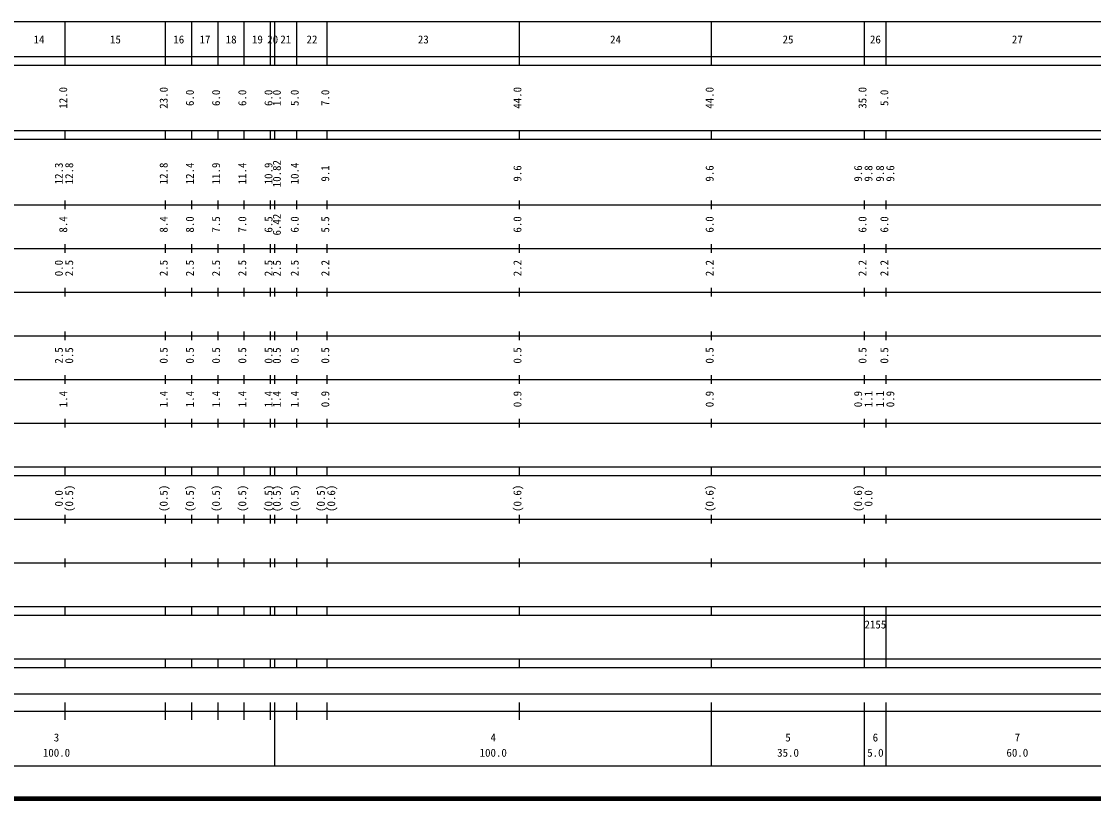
# Model space of a CAD drawing. Units: millimetres on the paper, enlarged 1000 times. Extents: x 40000 to 680000, y 20000 to 380000.
# Drawn here: x 309979 to 555449, y 20000 to 198000 of the extents above; entities that cross this region are included whole.
import ezdxf
from ezdxf.enums import TextEntityAlignment as Align

# ---------------------------------------------------------------- set-up
doc = ezdxf.new("R2010")
doc.units = ezdxf.units.MM
doc.header["$LTSCALE"] = 1000
doc.layers.add('M-TTL', color=2, linetype='Continuous', lineweight=140)
doc.layers.add('M-TTL-BAND', color=7, linetype='Continuous', lineweight=25)
doc.styles.add('ＭＳ ゴシック', font='')
doc.styles.get('ＭＳ ゴシック').set_extended_font_data('MS Gothic')

msp = doc.modelspace()

# ---------------------------------------------------------------- linework, layer by layer
at = {"layer": 'M-TTL'}
msp.add_line((40000, 20000), (680000, 20000), dxfattribs=at)
at = {"layer": 'M-TTL-BAND'}
for p, q in [((68000, 198000), (579000, 198000)), ((320000, 188000), (320000, 198000)), ((343000, 188000), (343000, 198000)), ((349000, 188000), (349000, 198000)), ((355000, 188000), (355000, 198000)), ((361000, 188000), (361000, 198000)), ((367000, 188000), (367000, 198000)), ((368000, 188000), (368000, 198000)), ((373000, 188000), (373000, 198000)), ((380000, 188000), (380000, 198000)), ((424000, 188000), (424000, 198000)), ((468000, 188000), (468000, 198000)), ((503000, 188000), (503000, 198000)), ((508000, 188000), (508000, 198000)), ((40000, 190000), (579000, 190000)), ((40000, 188000), (579000, 188000)), ((40000, 173000), (579000, 173000)), ((320000, 171000), (320000, 173000)), ((343000, 171000), (343000, 173000)), ((349000, 171000), (349000, 173000)), ((355000, 171000), (355000, 173000)), ((361000, 171000), (361000, 173000)), ((367000, 171000), (367000, 173000)), ((368000, 171000), (368000, 173000)), ((373000, 171000), (373000, 173000)), ((380000, 171000), (380000, 173000)), ((424000, 171000), (424000, 173000)), ((468000, 171000), (468000, 173000)), ((503000, 171000), (503000, 173000)), ((508000, 171000), (508000, 173000)), ((40000, 171000), (579000, 171000)), ((40000, 156000), (579000, 156000)), ((320000, 155000), (320000, 157000)), ((343000, 155000), (343000, 157000)), ((349000, 155000), (349000, 157000)), ((355000, 155000), (355000, 157000)), ((361000, 155000), (361000, 157000)), ((367000, 155000), (367000, 157000)), ((368000, 155000), (368000, 157000)), ((373000, 155000), (373000, 157000)), ((380000, 155000), (380000, 157000)), ((424000, 155000), (424000, 157000)), ((468000, 155000), (468000, 157000)), ((503000, 155000), (503000, 157000)), ((508000, 155000), (508000, 157000)), ((46000, 146000), (579000, 146000)), ((320000, 145000), (320000, 147000)), ((343000, 145000), (343000, 147000)), ((349000, 145000), (349000, 147000)), ((355000, 145000), (355000, 147000)), ((361000, 145000), (361000, 147000)), ((367000, 145000), (367000, 147000)), ((368000, 145000), (368000, 147000)), ((373000, 145000), (373000, 147000)), ((380000, 145000), (380000, 147000)), ((424000, 145000), (424000, 147000)), ((468000, 145000), (468000, 147000)), ((503000, 145000), (503000, 147000)), ((508000, 145000), (508000, 147000)), ((52000, 136000), (579000, 136000)), ((320000, 135000), (320000, 137000)), ((343000, 135000), (343000, 137000)), ((349000, 135000), (349000, 137000)), ((355000, 135000), (355000, 137000)), ((361000, 135000), (361000, 137000)), ((367000, 135000), (367000, 137000)), ((368000, 135000), (368000, 137000)), ((373000, 135000), (373000, 137000)), ((380000, 135000), (380000, 137000)), ((424000, 135000), (424000, 137000)), ((468000, 135000), (468000, 137000)), ((503000, 135000), (503000, 137000)), ((508000, 135000), (508000, 137000)), ((46000, 126000), (579000, 126000)), ((320000, 125000), (320000, 127000)), ((343000, 125000), (343000, 127000)), ((349000, 125000), (349000, 127000)), ((355000, 125000), (355000, 127000)), ((361000, 125000), (361000, 127000)), ((367000, 125000), (367000, 127000)), ((368000, 125000), (368000, 127000)), ((373000, 125000), (373000, 127000)), ((380000, 125000), (380000, 127000)), ((424000, 125000), (424000, 127000)), ((468000, 125000), (468000, 127000)), ((503000, 125000), (503000, 127000)), ((508000, 125000), (508000, 127000)), ((52000, 116000), (579000, 116000)), ((320000, 115000), (320000, 117000)), ((343000, 115000), (343000, 117000)), ((349000, 115000), (349000, 117000)), ((355000, 115000), (355000, 117000)), ((361000, 115000), (361000, 117000)), ((367000, 115000), (367000, 117000)), ((368000, 115000), (368000, 117000)), ((373000, 115000), (373000, 117000)), ((380000, 115000), (380000, 117000)), ((424000, 115000), (424000, 117000)), ((468000, 115000), (468000, 117000)), ((503000, 115000), (503000, 117000)), ((508000, 115000), (508000, 117000)), ((46000, 106000), (579000, 106000)), ((320000, 105000), (320000, 107000)), ((343000, 105000), (343000, 107000)), ((349000, 105000), (349000, 107000)), ((355000, 105000), (355000, 107000)), ((361000, 105000), (361000, 107000)), ((367000, 105000), (367000, 107000)), ((368000, 105000), (368000, 107000)), ((373000, 105000), (373000, 107000)), ((380000, 105000), (380000, 107000)), ((424000, 105000), (424000, 107000)), ((468000, 105000), (468000, 107000)), ((503000, 105000), (503000, 107000)), ((508000, 105000), (508000, 107000)), ((40000, 96000), (579000, 96000)), ((320000, 94000), (320000, 96000)), ((343000, 94000), (343000, 96000)), ((349000, 94000), (349000, 96000)), ((355000, 94000), (355000, 96000)), ((361000, 94000), (361000, 96000)), ((367000, 94000), (367000, 96000)), ((368000, 94000), (368000, 96000)), ((373000, 94000), (373000, 96000)), ((380000, 94000), (380000, 96000)), ((424000, 94000), (424000, 96000)), ((468000, 94000), (468000, 96000)), ((503000, 94000), (503000, 96000)), ((508000, 94000), (508000, 96000)), ((40000, 94000), (579000, 94000)), ((49000, 84000), (579000, 84000)), ((320000, 83000), (320000, 85000)), ((343000, 83000), (343000, 85000)), ((349000, 83000), (349000, 85000)), ((355000, 83000), (355000, 85000)), ((361000, 83000), (361000, 85000)), ((367000, 83000), (367000, 85000)), ((368000, 83000), (368000, 85000)), ((373000, 83000), (373000, 85000)), ((380000, 83000), (380000, 85000)), ((424000, 83000), (424000, 85000)), ((468000, 83000), (468000, 85000)), ((503000, 83000), (503000, 85000)), ((508000, 83000), (508000, 85000)), ((40000, 74000), (579000, 74000)), ((320000, 73000), (320000, 75000)), ((343000, 73000), (343000, 75000)), ((349000, 73000), (349000, 75000)), ((355000, 73000), (355000, 75000)), ((361000, 73000), (361000, 75000)), ((367000, 73000), (367000, 75000)), ((368000, 73000), (368000, 75000)), ((373000, 73000), (373000, 75000)), ((380000, 73000), (380000, 75000)), ((424000, 73000), (424000, 75000)), ((468000, 73000), (468000, 75000)), ((503000, 73000), (503000, 75000)), ((508000, 73000), (508000, 75000)), ((40000, 64000), (579000, 64000)), ((320000, 62000), (320000, 64000)), ((343000, 62000), (343000, 64000)), ((349000, 62000), (349000, 64000)), ((355000, 62000), (355000, 64000)), ((361000, 62000), (361000, 64000)), ((367000, 62000), (367000, 64000)), ((368000, 62000), (368000, 64000)), ((373000, 62000), (373000, 64000)), ((380000, 62000), (380000, 64000)), ((424000, 62000), (424000, 64000)), ((468000, 62000), (468000, 64000)), ((503000, 62000), (503000, 64000)), ((508000, 62000), (508000, 64000)), ((40000, 62000), (579000, 62000)), ((503000, 52000), (503000, 62000)), ((508000, 52000), (508000, 62000)), ((40000, 52000), (579000, 52000)), ((320000, 50000), (320000, 52000)), ((343000, 50000), (343000, 52000)), ((349000, 50000), (349000, 52000)), ((355000, 50000), (355000, 52000)), ((361000, 50000), (361000, 52000)), ((367000, 50000), (367000, 52000)), ((368000, 50000), (368000, 52000)), ((373000, 50000), (373000, 52000)), ((380000, 50000), (380000, 52000)), ((424000, 50000), (424000, 52000)), ((468000, 50000), (468000, 52000)), ((503000, 50000), (503000, 52000)), ((508000, 50000), (508000, 52000)), ((40000, 50000), (579000, 50000)), ((71000, 44000), (565000, 44000)), ((320000, 38000), (320000, 42000)), ((343000, 38000), (343000, 42000)), ((349000, 38000), (349000, 42000)), ((355000, 38000), (355000, 42000)), ((361000, 38000), (361000, 42000)), ((367000, 38000), (367000, 42000)), ((368000, 27500), (368000, 42000)), ((373000, 38000), (373000, 42000)), ((380000, 38000), (380000, 42000)), ((424000, 38000), (424000, 42000)), ((468000, 27500), (468000, 42000)), ((503000, 27500), (503000, 42000)), ((508000, 27500), (508000, 42000)), ((40000, 40000), (579000, 40000)), ((68000, 27500), (579000, 27500))]:
    msp.add_line(p, q, dxfattribs=at)

# ---------------------------------------------------------------- texts
at = {"layer": 'M-TTL-BAND', "style": 'ＭＳ ゴシック'}
for s, p in [('14', (314000, 192405)), ('15', (331500, 192405)), ('16', (346000, 192405)), ('17', (352000, 192405)), ('18', (358000, 192405)), ('19', (364000, 192405)), ('20', (367500, 192405)), ('21', (370500, 192405)), ('22', (376500, 192405)), ('23', (402000, 192405)), ('24', (446000, 192405)), ('25', (485500, 192405)), ('26', (505500, 192405)), ('27', (538000, 192405)), ('3', (318000, 32523)), ('4', (418000, 32523)), ('5', (485500, 32523)), ('6', (505500, 32523)), ('7', (538000, 32523)), ('100.0', (318000, 29033)), ('100.0', (418000, 29033)), ('35.0', (485500, 29033)), ('5.0', (505500, 29033)), ('60.0', (538000, 29033))]:
    msp.add_text(s, height=1833, dxfattribs=at).set_placement(p, align=Align.BOTTOM_CENTER)
for s, p in [('12.0', (321000, 180500)), ('23.0', (344000, 180500)), ('6.0', (350000, 180500)), ('6.0', (356000, 180500)), ('6.0', (362000, 180500)), ('6.0', (368000, 180500)), ('1.0', (369911, 180465)), ('5.0', (374000, 180500)), ('7.0', (381000, 180500)), ('44.0', (425000, 180500)), ('44.0', (469000, 180500)), ('35.0', (504000, 180500)), ('5.0', (509000, 180500)), ('12.3', (320000, 163174)), ('12.8', (322370, 163174)), ('12.8', (344000, 163174)), ('12.4', (350000, 163174)), ('11.9', (356000, 163174)), ('11.4', (362000, 163174)), ('10.9', (368000, 163174)), ('10.82', (369911, 163139)), ('10.4', (374000, 163174)), ('9.1', (381000, 163174)), ('9.6', (425000, 163174)), ('9.6', (469000, 163174)), ('9.6', (503000, 163174)), ('9.8', (505370, 163174)), ('9.8', (508000, 163174)), ('9.6', (510370, 163174)), ('8.4', (321000, 151500)), ('8.4', (344000, 151500)), ('8.0', (350000, 151500)), ('7.5', (356000, 151500)), ('7.0', (362000, 151500)), ('6.5', (368000, 151500)), ('6.42', (369911, 151465)), ('6.0', (374000, 151500)), ('5.5', (381000, 151500)), ('6.0', (425000, 151500)), ('6.0', (469000, 151500)), ('6.0', (504000, 151500)), ('6.0', (509000, 151500)), ('0.0', (320000, 141500)), ('2.5', (322370, 141500)), ('2.5', (344000, 141500)), ('2.5', (350000, 141500)), ('2.5', (356000, 141500)), ('2.5', (362000, 141500)), ('2.5', (368000, 141500)), ('2.5', (369911, 141465)), ('2.5', (374000, 141500)), ('2.2', (381000, 141500)), ('2.2', (425000, 141500)), ('2.2', (469000, 141500)), ('2.2', (504000, 141500)), ('2.2', (509000, 141500)), ('2.5', (320000, 121500)), ('0.5', (322370, 121500)), ('0.5', (344000, 121500)), ('0.5', (350000, 121500)), ('0.5', (356000, 121500)), ('0.5', (362000, 121500)), ('0.5', (368000, 121500)), ('0.5', (369911, 121465)), ('0.5', (374000, 121500)), ('0.5', (381000, 121500)), ('0.5', (425000, 121500)), ('0.5', (469000, 121500)), ('0.5', (504000, 121500)), ('0.5', (509000, 121500)), ('1.4', (321000, 111500)), ('1.4', (344000, 111500)), ('1.4', (350000, 111500)), ('1.4', (356000, 111500)), ('1.4', (362000, 111500)), ('1.4', (368000, 111500)), ('1.4', (369911, 111465)), ('1.4', (374000, 111500)), ('0.9', (381000, 111500)), ('0.9', (425000, 111500)), ('0.9', (469000, 111500)), ('0.9', (503000, 111500)), ('1.1', (505370, 111500)), ('1.1', (508000, 111500)), ('0.9', (510370, 111500)), ('(0.5)', (322370, 88764)), ('(0.5)', (344000, 88764)), ('(0.5)', (350000, 88764)), ('(0.5)', (356000, 88764)), ('(0.5)', (362000, 88764)), ('(0.5)', (368000, 88764)), ('(0.5)', (369911, 88729)), ('(0.5)', (374000, 88764)), ('(0.5)', (380000, 88764)), ('(0.6)', (382370, 88764)), ('(0.6)', (425000, 88764)), ('(0.6)', (469000, 88764)), ('(0.6)', (503000, 88764)), ('0.0', (320000, 88764)), ('0.0', (505370, 88764))]:
    msp.add_text(s, height=1833, rotation=90, dxfattribs=at).set_placement(p, align=Align.BOTTOM_CENTER)
msp.add_text('2155', height=1833, dxfattribs=at).set_placement((503000, 58405), align=Align.BOTTOM_LEFT)

doc.saveas('drawing.dxf')
